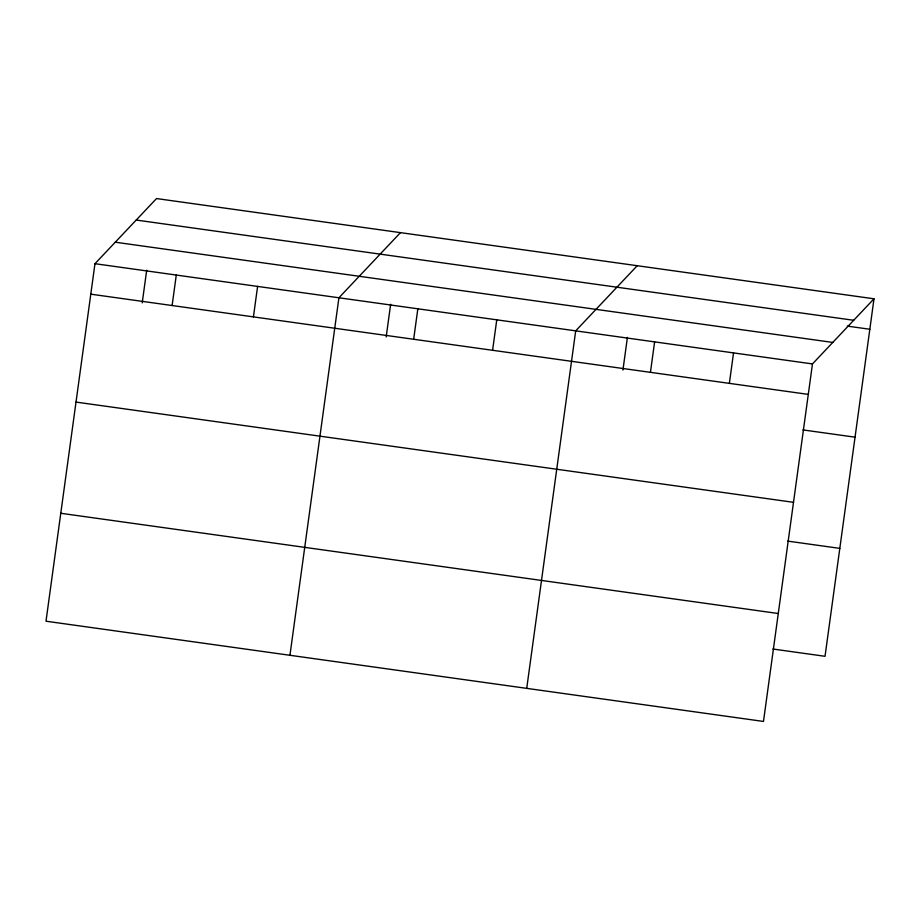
<?xml version="1.0" encoding="UTF-8"?>
<svg xmlns="http://www.w3.org/2000/svg" width="920" height="920" viewBox="0 0 920 920"><rect width="100%" height="100%" fill="white"/><g stroke="black" fill="none" stroke-linecap="round" stroke-linejoin="round"><path stroke-width="1.38" d="M94.967 263.695L46 621.207L763.485 721.441L812.463 363.929L874 298.793L156.515 198.559L94.967 263.695L812.463 363.929M142.22 302.864L146.694 270.204M172.12 305.52L176.283 275.057M253.425 316.882L257.6 286.419M289.95 655.281L338.916 297.781L400.453 232.645M386.17 336.95L390.643 304.29M413.666 339.273L417.841 308.798M492.591 350.29L496.765 319.827M526.723 688.367L575.69 330.855L637.226 265.719M622.943 370.024L627.417 337.364M650.44 372.347L654.615 341.883M729.365 383.375L733.539 352.9M874 298.793L825.033 656.305L772.88 649.014M136.206 220.052L853.691 320.286M847.274 326.105L869.825 329.256M115.276 242.202L832.772 342.435M90.804 294.17L808.289 394.392M802.895 429.904L855.048 437.184M76.015 402.086L793.511 502.32M787.669 541.098L839.81 548.377M60.789 513.279L778.274 613.513"/></g></svg>
